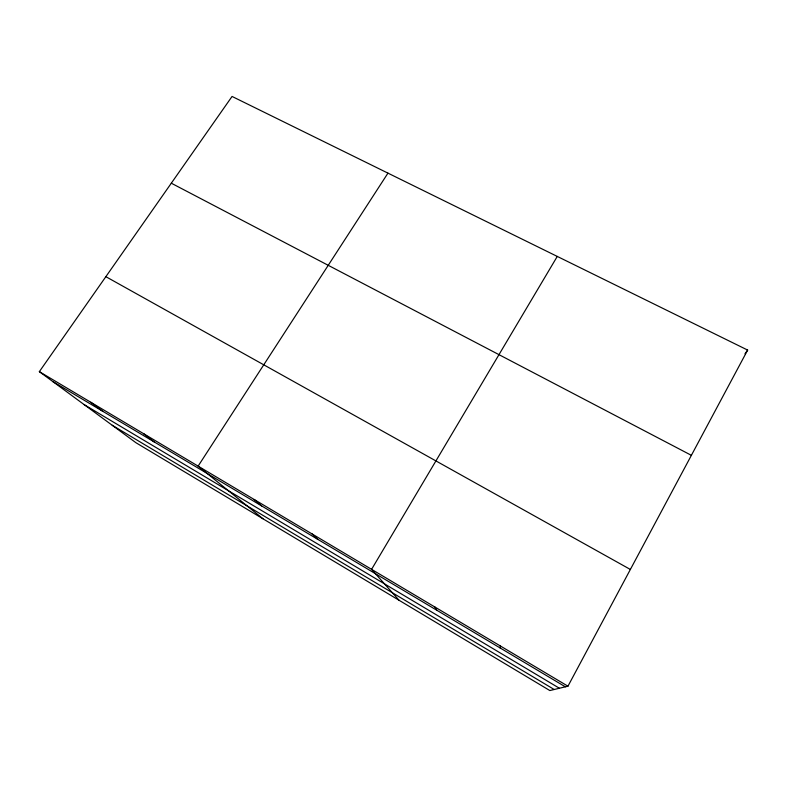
<?xml version="1.0" encoding="UTF-8"?>
<svg xmlns="http://www.w3.org/2000/svg" width="787" height="787" viewBox="0 0 787 787"><rect width="100%" height="100%" fill="white"/><g stroke="black" fill="none" stroke-linecap="round" stroke-linejoin="round"><path stroke-width="1.18" d="M500.06 647.917L500.345 645.97M567.958 686.195L747.65 350.077L232.057 96.447L39.35 371.651L135.964 442.737L549.847 690.553L567.958 686.195L39.35 371.651M557.265 256.424L371.582 569.345L399.078 600.274M387.952 173.14L198.117 466.13L262.986 518.79M744.974 353.786L747.65 350.077M171.31 183.204L691.38 455.329M105.861 276.67L630.367 569.463M52.759 381.518L565.371 686.815M84.209 404.656L559.409 688.251M112.226 425.265L554.196 689.501M90.751 402.246L102.802 411.326M143.657 433.716L154.262 441.969M254.201 499.499L261.648 505.933M312.006 533.891L317.722 539.321M434.926 607.043L436.785 610.24"/></g></svg>
